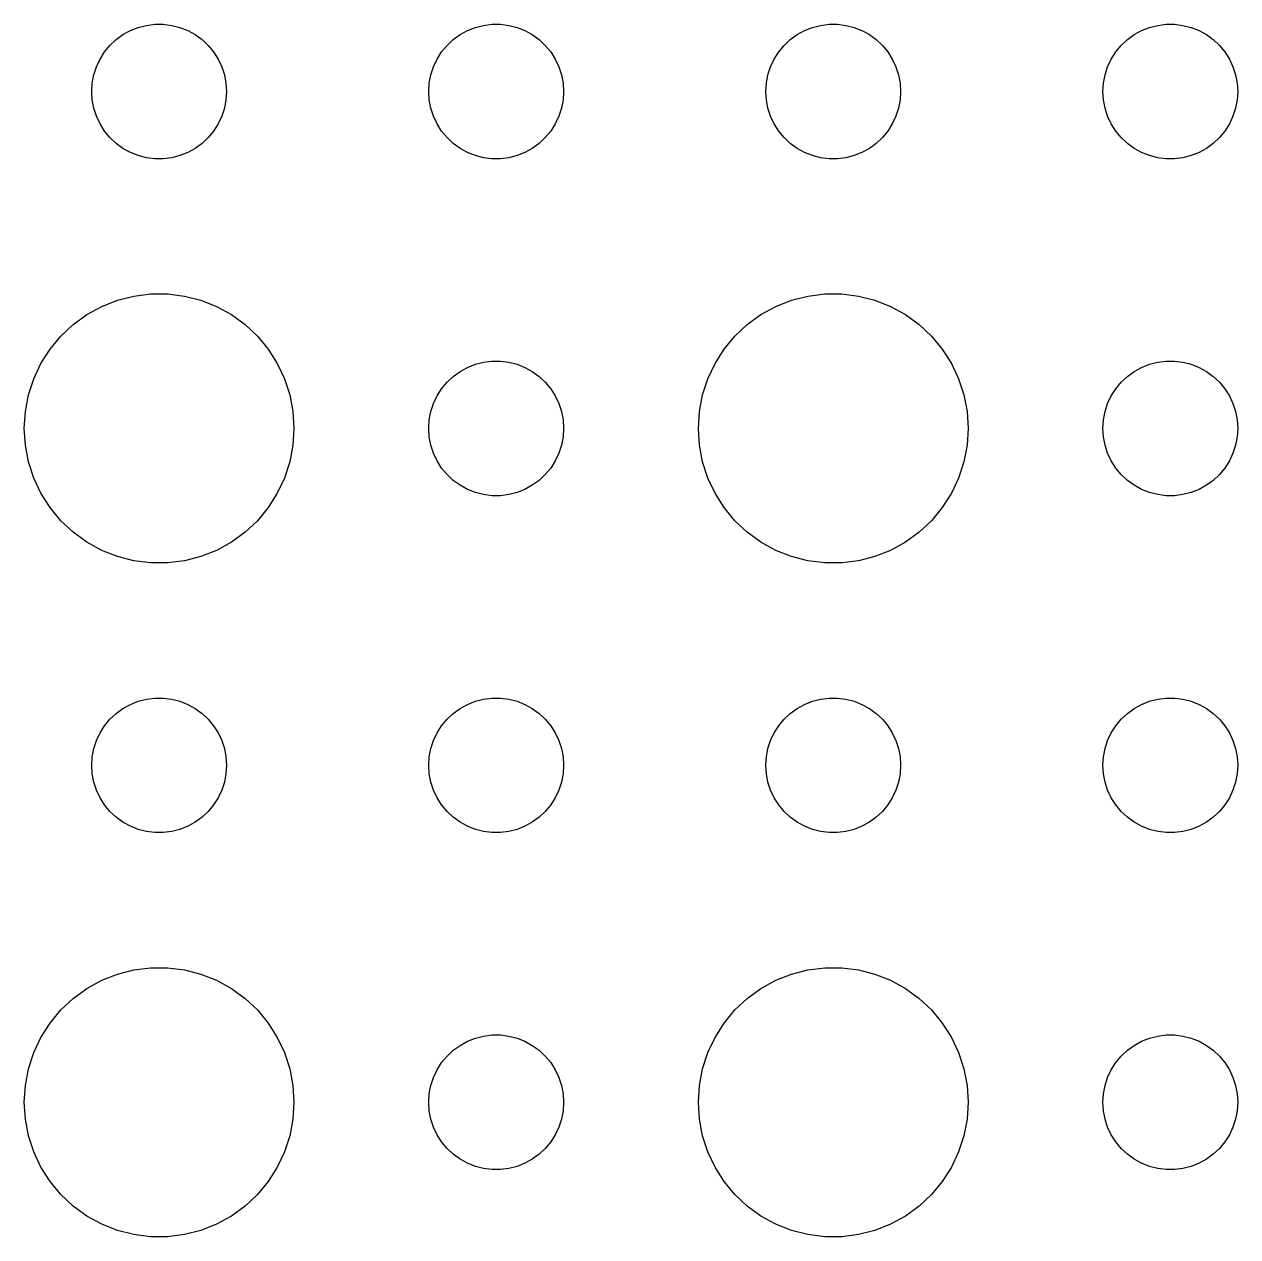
# Model space of a CAD drawing. Header units: metres. Extents: x -134 to 134, y 176 to 508.
# Drawn here: x 34.5 to 61.5, y 453.01 to 480 of the extents above; entities that cross this region are included whole.
import ezdxf

# ---------------------------------------------------------------- set-up
doc = ezdxf.new("R2010")
doc.units = ezdxf.units.M

msp = doc.modelspace()

# ---------------------------------------------------------------- linework, layer by layer
for p, q in [((36.6963, 479.766), (36.8613, 479.857)), ((36.8613, 479.857), (37.0365, 479.927)), ((37.0365, 479.927), (37.2189, 479.973)), ((37.2189, 479.973), (37.4058, 479.997)), ((37.4058, 479.997), (37.5942, 479.997)), ((37.5942, 479.997), (37.7811, 479.973)), ((37.7811, 479.973), (37.9635, 479.927)), ((37.9635, 479.927), (38.1387, 479.857)), ((38.1387, 479.857), (38.3037, 479.766)), ((44.1963, 479.766), (44.3613, 479.857)), ((44.3613, 479.857), (44.5365, 479.927)), ((44.5365, 479.927), (44.7189, 479.973)), ((44.7189, 479.973), (44.9058, 479.997)), ((44.9058, 479.997), (45.0942, 479.997)), ((45.0942, 479.997), (45.2811, 479.973)), ((45.2811, 479.973), (45.4635, 479.927)), ((45.4635, 479.927), (45.6387, 479.857)), ((45.6387, 479.857), (45.8037, 479.766)), ((51.6963, 479.766), (51.8613, 479.857)), ((51.8613, 479.857), (52.0365, 479.927)), ((52.0365, 479.927), (52.2189, 479.973)), ((52.2189, 479.973), (52.4058, 479.997)), ((52.4058, 479.997), (52.5942, 479.997)), ((52.5942, 479.997), (52.7811, 479.973)), ((52.7811, 479.973), (52.9635, 479.927)), ((52.9635, 479.927), (53.1387, 479.857)), ((53.1387, 479.857), (53.3037, 479.766)), ((59.1963, 479.766), (59.3613, 479.857)), ((59.3613, 479.857), (59.5365, 479.927)), ((59.5365, 479.927), (59.7189, 479.973)), ((59.7189, 479.973), (59.9058, 479.997)), ((59.9058, 479.997), (60.0942, 479.997)), ((60.0942, 479.997), (60.2811, 479.973)), ((60.2811, 479.973), (60.4635, 479.927)), ((60.4635, 479.927), (60.6387, 479.857)), ((60.6387, 479.857), (60.8037, 479.766)), ((36.2865, 479.382), (36.4065, 479.527)), ((36.4065, 479.527), (36.5439, 479.656)), ((36.5439, 479.656), (36.6963, 479.766)), ((38.3037, 479.766), (38.4561, 479.656)), ((38.4561, 479.656), (38.5934, 479.527)), ((38.5934, 479.527), (38.7135, 479.382)), ((43.7865, 479.382), (43.9065, 479.527)), ((43.9065, 479.527), (44.0439, 479.656)), ((44.0439, 479.656), (44.1963, 479.766)), ((45.8037, 479.766), (45.9561, 479.656)), ((45.9561, 479.656), (46.0934, 479.527)), ((46.0934, 479.527), (46.2135, 479.382)), ((51.2865, 479.382), (51.4065, 479.527)), ((51.4065, 479.527), (51.5439, 479.656)), ((51.5439, 479.656), (51.6963, 479.766)), ((53.3037, 479.766), (53.4561, 479.656)), ((53.4561, 479.656), (53.5934, 479.527)), ((53.5934, 479.527), (53.7135, 479.382)), ((58.7865, 479.382), (58.9065, 479.527)), ((58.9065, 479.527), (59.0439, 479.656)), ((59.0439, 479.656), (59.1963, 479.766)), ((60.8037, 479.766), (60.9561, 479.656)), ((60.9561, 479.656), (61.0934, 479.527)), ((61.0934, 479.527), (61.2135, 479.382)), ((36.1855, 479.223), (36.2865, 479.382)), ((38.7135, 479.382), (38.8145, 479.223)), ((43.6855, 479.223), (43.7865, 479.382)), ((46.2135, 479.382), (46.3145, 479.223)), ((51.1855, 479.223), (51.2865, 479.382)), ((53.7135, 479.382), (53.8145, 479.223)), ((58.6855, 479.223), (58.7865, 479.382)), ((61.2135, 479.382), (61.3145, 479.223)), ((36.0471, 478.873), (36.1053, 479.052)), ((36.1053, 479.052), (36.1855, 479.223)), ((38.8145, 479.223), (38.8947, 479.052)), ((38.8947, 479.052), (38.9529, 478.873)), ((43.5471, 478.873), (43.6053, 479.052)), ((43.6053, 479.052), (43.6855, 479.223)), ((46.3145, 479.223), (46.3947, 479.052)), ((46.3947, 479.052), (46.4529, 478.873)), ((51.0471, 478.873), (51.1053, 479.052)), ((51.1053, 479.052), (51.1855, 479.223)), ((53.8145, 479.223), (53.8947, 479.052)), ((53.8947, 479.052), (53.9529, 478.873)), ((58.5471, 478.873), (58.6053, 479.052)), ((58.6053, 479.052), (58.6855, 479.223)), ((61.3145, 479.223), (61.3947, 479.052)), ((61.3947, 479.052), (61.4529, 478.873)), ((36.0118, 478.688), (36.0471, 478.873)), ((38.9529, 478.873), (38.9882, 478.688)), ((43.5118, 478.688), (43.5471, 478.873)), ((46.4529, 478.873), (46.4882, 478.688)), ((51.0118, 478.688), (51.0471, 478.873)), ((53.9529, 478.873), (53.9882, 478.688)), ((58.5118, 478.688), (58.5471, 478.873)), ((61.4529, 478.873), (61.4882, 478.688)), ((36, 478.5), (36.0118, 478.688)), ((36.0118, 478.312), (36, 478.5)), ((38.9882, 478.688), (39, 478.5)), ((39, 478.5), (38.9882, 478.312)), ((43.5, 478.5), (43.5118, 478.688)), ((43.5118, 478.312), (43.5, 478.5)), ((46.4882, 478.688), (46.5, 478.5)), ((46.5, 478.5), (46.4882, 478.312)), ((51, 478.5), (51.0118, 478.688)), ((51.0118, 478.312), (51, 478.5)), ((53.9882, 478.688), (54, 478.5)), ((54, 478.5), (53.9882, 478.312)), ((58.5, 478.5), (58.5118, 478.688)), ((58.5118, 478.312), (58.5, 478.5)), ((61.4882, 478.688), (61.5, 478.5)), ((61.5, 478.5), (61.4882, 478.312)), ((36.0471, 478.127), (36.0118, 478.312)), ((38.9882, 478.312), (38.9529, 478.127)), ((43.5471, 478.127), (43.5118, 478.312)), ((46.4882, 478.312), (46.4529, 478.127)), ((51.0471, 478.127), (51.0118, 478.312)), ((53.9882, 478.312), (53.9529, 478.127)), ((58.5471, 478.127), (58.5118, 478.312)), ((61.4882, 478.312), (61.4529, 478.127)), ((36.1053, 477.948), (36.0471, 478.127)), ((36.1855, 477.777), (36.1053, 477.948)), ((38.8947, 477.948), (38.8145, 477.777)), ((38.9529, 478.127), (38.8947, 477.948)), ((43.6053, 477.948), (43.5471, 478.127)), ((43.6855, 477.777), (43.6053, 477.948)), ((46.3947, 477.948), (46.3145, 477.777)), ((46.4529, 478.127), (46.3947, 477.948)), ((51.1053, 477.948), (51.0471, 478.127)), ((51.1855, 477.777), (51.1053, 477.948)), ((53.8947, 477.948), (53.8145, 477.777)), ((53.9529, 478.127), (53.8947, 477.948)), ((58.6053, 477.948), (58.5471, 478.127)), ((58.6855, 477.777), (58.6053, 477.948)), ((61.3947, 477.948), (61.3145, 477.777)), ((61.4529, 478.127), (61.3947, 477.948)), ((36.2865, 477.618), (36.1855, 477.777)), ((38.8145, 477.777), (38.7135, 477.618)), ((43.7865, 477.618), (43.6855, 477.777)), ((46.3145, 477.777), (46.2135, 477.618)), ((51.2865, 477.618), (51.1855, 477.777)), ((53.8145, 477.777), (53.7135, 477.618)), ((58.7865, 477.618), (58.6855, 477.777)), ((61.3145, 477.777), (61.2135, 477.618)), ((36.4065, 477.473), (36.2865, 477.618)), ((36.5439, 477.344), (36.4065, 477.473)), ((38.5934, 477.473), (38.4561, 477.344)), ((38.7135, 477.618), (38.5934, 477.473)), ((43.9065, 477.473), (43.7865, 477.618)), ((44.0439, 477.344), (43.9065, 477.473)), ((46.0934, 477.473), (45.9561, 477.344)), ((46.2135, 477.618), (46.0934, 477.473)), ((51.4065, 477.473), (51.2865, 477.618)), ((51.5439, 477.344), (51.4065, 477.473)), ((53.5934, 477.473), (53.4561, 477.344)), ((53.7135, 477.618), (53.5934, 477.473)), ((58.9065, 477.473), (58.7865, 477.618)), ((59.0439, 477.344), (58.9065, 477.473)), ((61.0934, 477.473), (60.9561, 477.344)), ((61.2135, 477.618), (61.0934, 477.473)), ((36.6963, 477.234), (36.5439, 477.344)), ((36.8613, 477.143), (36.6963, 477.234)), ((37.0365, 477.073), (36.8613, 477.143)), ((38.1387, 477.143), (37.9635, 477.073)), ((38.3037, 477.234), (38.1387, 477.143)), ((38.4561, 477.344), (38.3037, 477.234)), ((44.1963, 477.234), (44.0439, 477.344)), ((44.3613, 477.143), (44.1963, 477.234)), ((44.5365, 477.073), (44.3613, 477.143)), ((45.6387, 477.143), (45.4635, 477.073)), ((45.8037, 477.234), (45.6387, 477.143)), ((45.9561, 477.344), (45.8037, 477.234)), ((51.6963, 477.234), (51.5439, 477.344)), ((51.8613, 477.143), (51.6963, 477.234)), ((52.0365, 477.073), (51.8613, 477.143)), ((53.1387, 477.143), (52.9635, 477.073)), ((53.3037, 477.234), (53.1387, 477.143)), ((53.4561, 477.344), (53.3037, 477.234)), ((59.1963, 477.234), (59.0439, 477.344)), ((59.3613, 477.143), (59.1963, 477.234)), ((59.5365, 477.073), (59.3613, 477.143)), ((60.6387, 477.143), (60.4635, 477.073)), ((60.8037, 477.234), (60.6387, 477.143)), ((60.9561, 477.344), (60.8037, 477.234)), ((37.2189, 477.027), (37.0365, 477.073)), ((37.4058, 477.003), (37.2189, 477.027)), ((37.5942, 477.003), (37.4058, 477.003)), ((37.7811, 477.027), (37.5942, 477.003)), ((37.9635, 477.073), (37.7811, 477.027)), ((44.7189, 477.027), (44.5365, 477.073)), ((44.9058, 477.003), (44.7189, 477.027)), ((45.0942, 477.003), (44.9058, 477.003)), ((45.2811, 477.027), (45.0942, 477.003)), ((45.4635, 477.073), (45.2811, 477.027)), ((52.2189, 477.027), (52.0365, 477.073)), ((52.4058, 477.003), (52.2189, 477.027)), ((52.5942, 477.003), (52.4058, 477.003)), ((52.7811, 477.027), (52.5942, 477.003)), ((52.9635, 477.073), (52.7811, 477.027)), ((59.7189, 477.027), (59.5365, 477.073)), ((59.9058, 477.003), (59.7189, 477.027)), ((60.0942, 477.003), (59.9058, 477.003)), ((60.2811, 477.027), (60.0942, 477.003)), ((60.4635, 477.073), (60.2811, 477.027)), ((36.2227, 473.714), (36.5729, 473.853)), ((36.5729, 473.853), (36.9379, 473.947)), ((36.9379, 473.947), (37.3116, 473.994)), ((37.3116, 473.994), (37.6884, 473.994)), ((37.6884, 473.994), (38.0621, 473.947)), ((38.0621, 473.947), (38.427, 473.853)), ((38.427, 473.853), (38.7773, 473.714)), ((51.2227, 473.714), (51.5729, 473.853)), ((51.5729, 473.853), (51.9379, 473.947)), ((51.9379, 473.947), (52.3116, 473.994)), ((52.3116, 473.994), (52.6884, 473.994)), ((52.6884, 473.994), (53.0621, 473.947)), ((53.0621, 473.947), (53.427, 473.853)), ((53.427, 473.853), (53.7773, 473.714)), ((35.8925, 473.533), (36.2227, 473.714)), ((38.7773, 473.714), (39.1075, 473.533)), ((50.8925, 473.533), (51.2227, 473.714)), ((53.7773, 473.714), (54.1075, 473.533)), ((35.3131, 473.054), (35.5877, 473.312)), ((35.5877, 473.312), (35.8925, 473.533)), ((39.1075, 473.533), (39.4123, 473.312)), ((39.4123, 473.312), (39.6869, 473.054)), ((50.3131, 473.054), (50.5877, 473.312)), ((50.5877, 473.312), (50.8925, 473.533)), ((54.1075, 473.533), (54.4123, 473.312)), ((54.4123, 473.312), (54.6869, 473.054)), ((35.0729, 472.763), (35.3131, 473.054)), ((39.6869, 473.054), (39.927, 472.763)), ((50.0729, 472.763), (50.3131, 473.054)), ((54.6869, 473.054), (54.927, 472.763)), ((34.8711, 472.445), (35.0729, 472.763)), ((39.927, 472.763), (40.1289, 472.445)), ((49.8711, 472.445), (50.0729, 472.763)), ((54.927, 472.763), (55.1289, 472.445)), ((34.7107, 472.104), (34.8711, 472.445)), ((40.1289, 472.445), (40.2893, 472.104)), ((44.0439, 472.156), (44.1963, 472.266)), ((44.1963, 472.266), (44.3613, 472.357)), ((44.3613, 472.357), (44.5365, 472.427)), ((44.5365, 472.427), (44.7189, 472.473)), ((44.7189, 472.473), (44.9058, 472.497)), ((44.9058, 472.497), (45.0942, 472.497)), ((45.0942, 472.497), (45.2811, 472.473)), ((45.2811, 472.473), (45.4635, 472.427)), ((45.4635, 472.427), (45.6387, 472.357)), ((45.6387, 472.357), (45.8037, 472.266)), ((45.8037, 472.266), (45.9561, 472.156)), ((49.7107, 472.104), (49.8711, 472.445)), ((55.1289, 472.445), (55.2893, 472.104)), ((59.0439, 472.156), (59.1963, 472.266)), ((59.1963, 472.266), (59.3613, 472.357)), ((59.3613, 472.357), (59.5365, 472.427)), ((59.5365, 472.427), (59.7189, 472.473)), ((59.7189, 472.473), (59.9058, 472.497)), ((59.9058, 472.497), (60.0942, 472.497)), ((60.0942, 472.497), (60.2811, 472.473)), ((60.2811, 472.473), (60.4635, 472.427)), ((60.4635, 472.427), (60.6387, 472.357)), ((60.6387, 472.357), (60.8037, 472.266)), ((60.8037, 472.266), (60.9561, 472.156)), ((34.5942, 471.746), (34.7107, 472.104)), ((40.2893, 472.104), (40.4057, 471.746)), ((43.7865, 471.882), (43.9065, 472.027)), ((43.9065, 472.027), (44.0439, 472.156)), ((45.9561, 472.156), (46.0934, 472.027)), ((46.0934, 472.027), (46.2135, 471.882)), ((49.5942, 471.746), (49.7107, 472.104)), ((55.2893, 472.104), (55.4057, 471.746)), ((58.7865, 471.882), (58.9065, 472.027)), ((58.9065, 472.027), (59.0439, 472.156)), ((60.9561, 472.156), (61.0934, 472.027)), ((61.0934, 472.027), (61.2135, 471.882)), ((34.5237, 471.376), (34.5942, 471.746)), ((40.4057, 471.746), (40.4763, 471.376)), ((43.6053, 471.552), (43.6855, 471.723)), ((43.6855, 471.723), (43.7865, 471.882)), ((46.2135, 471.882), (46.3145, 471.723)), ((46.3145, 471.723), (46.3947, 471.552)), ((49.5237, 471.376), (49.5942, 471.746)), ((55.4057, 471.746), (55.4763, 471.376)), ((58.6053, 471.552), (58.6855, 471.723)), ((58.6855, 471.723), (58.7865, 471.882)), ((61.2135, 471.882), (61.3145, 471.723)), ((61.3145, 471.723), (61.3947, 471.552)), ((43.5471, 471.373), (43.6053, 471.552)), ((46.3947, 471.552), (46.4529, 471.373)), ((58.5471, 471.373), (58.6053, 471.552)), ((61.3947, 471.552), (61.4529, 471.373)), ((34.5, 471), (34.5237, 471.376)), ((40.4763, 471.376), (40.5, 471)), ((43.5, 471), (43.5118, 471.188)), ((43.5118, 471.188), (43.5471, 471.373)), ((46.4529, 471.373), (46.4882, 471.188)), ((46.4882, 471.188), (46.5, 471)), ((49.5, 471), (49.5237, 471.376)), ((55.4763, 471.376), (55.5, 471)), ((58.5, 471), (58.5118, 471.188)), ((58.5118, 471.188), (58.5471, 471.373)), ((61.4529, 471.373), (61.4882, 471.188)), ((61.4882, 471.188), (61.5, 471)), ((34.5237, 470.624), (34.5, 471)), ((40.5, 471), (40.4763, 470.624)), ((43.5118, 470.812), (43.5, 471)), ((46.5, 471), (46.4882, 470.812)), ((49.5237, 470.624), (49.5, 471)), ((55.5, 471), (55.4763, 470.624)), ((58.5118, 470.812), (58.5, 471)), ((61.5, 471), (61.4882, 470.812)), ((34.5942, 470.254), (34.5237, 470.624)), ((40.4763, 470.624), (40.4057, 470.254)), ((43.5471, 470.627), (43.5118, 470.812)), ((43.6053, 470.448), (43.5471, 470.627)), ((46.4529, 470.627), (46.3947, 470.448)), ((46.4882, 470.812), (46.4529, 470.627)), ((49.5942, 470.254), (49.5237, 470.624)), ((55.4763, 470.624), (55.4057, 470.254)), ((58.5471, 470.627), (58.5118, 470.812)), ((58.6053, 470.448), (58.5471, 470.627)), ((61.4529, 470.627), (61.3947, 470.448)), ((61.4882, 470.812), (61.4529, 470.627)), ((43.6855, 470.277), (43.6053, 470.448)), ((46.3947, 470.448), (46.3145, 470.277)), ((58.6855, 470.277), (58.6053, 470.448)), ((61.3947, 470.448), (61.3145, 470.277)), ((34.7107, 469.896), (34.5942, 470.254)), ((40.4057, 470.254), (40.2893, 469.896)), ((43.7865, 470.118), (43.6855, 470.277)), ((43.9065, 469.973), (43.7865, 470.118)), ((46.2135, 470.118), (46.0934, 469.973)), ((46.3145, 470.277), (46.2135, 470.118)), ((49.7107, 469.896), (49.5942, 470.254)), ((55.4057, 470.254), (55.2893, 469.896)), ((58.7865, 470.118), (58.6855, 470.277)), ((58.9065, 469.973), (58.7865, 470.118)), ((61.2135, 470.118), (61.0934, 469.973)), ((61.3145, 470.277), (61.2135, 470.118)), ((34.8711, 469.555), (34.7107, 469.896)), ((40.2893, 469.896), (40.1289, 469.555)), ((44.0439, 469.844), (43.9065, 469.973)), ((44.1963, 469.734), (44.0439, 469.844)), ((45.9561, 469.844), (45.8037, 469.734)), ((46.0934, 469.973), (45.9561, 469.844)), ((49.8711, 469.555), (49.7107, 469.896)), ((55.2893, 469.896), (55.1289, 469.555)), ((59.0439, 469.844), (58.9065, 469.973)), ((59.1963, 469.734), (59.0439, 469.844)), ((60.9561, 469.844), (60.8037, 469.734)), ((61.0934, 469.973), (60.9561, 469.844)), ((35.0729, 469.237), (34.8711, 469.555)), ((40.1289, 469.555), (39.927, 469.237)), ((44.3613, 469.643), (44.1963, 469.734)), ((44.5365, 469.573), (44.3613, 469.643)), ((44.7189, 469.527), (44.5365, 469.573)), ((45.4635, 469.573), (45.2811, 469.527)), ((45.6387, 469.643), (45.4635, 469.573)), ((45.8037, 469.734), (45.6387, 469.643)), ((50.0729, 469.237), (49.8711, 469.555)), ((55.1289, 469.555), (54.927, 469.237)), ((59.3613, 469.643), (59.1963, 469.734)), ((59.5365, 469.573), (59.3613, 469.643)), ((59.7189, 469.527), (59.5365, 469.573)), ((60.4635, 469.573), (60.2811, 469.527)), ((60.6387, 469.643), (60.4635, 469.573)), ((60.8037, 469.734), (60.6387, 469.643)), ((44.9058, 469.503), (44.7189, 469.527)), ((45.0942, 469.503), (44.9058, 469.503)), ((45.2811, 469.527), (45.0942, 469.503)), ((59.9058, 469.503), (59.7189, 469.527)), ((60.0942, 469.503), (59.9058, 469.503)), ((60.2811, 469.527), (60.0942, 469.503)), ((35.3131, 468.946), (35.0729, 469.237)), ((39.927, 469.237), (39.6869, 468.946)), ((50.3131, 468.946), (50.0729, 469.237)), ((54.927, 469.237), (54.6869, 468.946)), ((35.5877, 468.688), (35.3131, 468.946)), ((39.6869, 468.946), (39.4123, 468.688)), ((50.5877, 468.688), (50.3131, 468.946)), ((54.6869, 468.946), (54.4123, 468.688)), ((35.8925, 468.467), (35.5877, 468.688)), ((36.2227, 468.286), (35.8925, 468.467)), ((39.1075, 468.467), (38.7773, 468.286)), ((39.4123, 468.688), (39.1075, 468.467)), ((50.8925, 468.467), (50.5877, 468.688)), ((51.2227, 468.286), (50.8925, 468.467)), ((54.1075, 468.467), (53.7773, 468.286)), ((54.4123, 468.688), (54.1075, 468.467)), ((36.5729, 468.147), (36.2227, 468.286)), ((38.7773, 468.286), (38.427, 468.147)), ((51.5729, 468.147), (51.2227, 468.286)), ((53.7773, 468.286), (53.427, 468.147)), ((36.9379, 468.053), (36.5729, 468.147)), ((37.3116, 468.006), (36.9379, 468.053)), ((37.6884, 468.006), (37.3116, 468.006)), ((38.0621, 468.053), (37.6884, 468.006)), ((38.427, 468.147), (38.0621, 468.053)), ((51.9379, 468.053), (51.5729, 468.147)), ((52.3116, 468.006), (51.9379, 468.053)), ((52.6884, 468.006), (52.3116, 468.006)), ((53.0621, 468.053), (52.6884, 468.006)), ((53.427, 468.147), (53.0621, 468.053)), ((37.0365, 464.927), (37.2189, 464.973)), ((37.2189, 464.973), (37.4058, 464.997)), ((37.4058, 464.997), (37.5942, 464.997)), ((37.5942, 464.997), (37.7811, 464.973)), ((37.7811, 464.973), (37.9635, 464.927)), ((44.5365, 464.927), (44.7189, 464.973)), ((44.7189, 464.973), (44.9058, 464.997)), ((44.9058, 464.997), (45.0942, 464.997)), ((45.0942, 464.997), (45.2811, 464.973)), ((45.2811, 464.973), (45.4635, 464.927)), ((52.0365, 464.927), (52.2189, 464.973)), ((52.2189, 464.973), (52.4058, 464.997)), ((52.4058, 464.997), (52.5942, 464.997)), ((52.5942, 464.997), (52.7811, 464.973)), ((52.7811, 464.973), (52.9635, 464.927)), ((59.5365, 464.927), (59.7189, 464.973)), ((59.7189, 464.973), (59.9058, 464.997)), ((59.9058, 464.997), (60.0942, 464.997)), ((60.0942, 464.997), (60.2811, 464.973)), ((60.2811, 464.973), (60.4635, 464.927)), ((36.5439, 464.656), (36.6963, 464.766)), ((36.6963, 464.766), (36.8613, 464.857)), ((36.8613, 464.857), (37.0365, 464.927)), ((37.9635, 464.927), (38.1387, 464.857)), ((38.1387, 464.857), (38.3037, 464.766)), ((38.3037, 464.766), (38.4561, 464.656)), ((44.0439, 464.656), (44.1963, 464.766)), ((44.1963, 464.766), (44.3613, 464.857)), ((44.3613, 464.857), (44.5365, 464.927)), ((45.4635, 464.927), (45.6387, 464.857)), ((45.6387, 464.857), (45.8037, 464.766)), ((45.8037, 464.766), (45.9561, 464.656)), ((51.5439, 464.656), (51.6963, 464.766)), ((51.6963, 464.766), (51.8613, 464.857)), ((51.8613, 464.857), (52.0365, 464.927)), ((52.9635, 464.927), (53.1387, 464.857)), ((53.1387, 464.857), (53.3037, 464.766)), ((53.3037, 464.766), (53.4561, 464.656)), ((59.0439, 464.656), (59.1963, 464.766)), ((59.1963, 464.766), (59.3613, 464.857)), ((59.3613, 464.857), (59.5365, 464.927)), ((60.4635, 464.927), (60.6387, 464.857)), ((60.6387, 464.857), (60.8037, 464.766)), ((60.8037, 464.766), (60.9561, 464.656)), ((36.2865, 464.382), (36.4065, 464.527)), ((36.4065, 464.527), (36.5439, 464.656)), ((38.4561, 464.656), (38.5934, 464.527)), ((38.5934, 464.527), (38.7135, 464.382)), ((43.7865, 464.382), (43.9065, 464.527)), ((43.9065, 464.527), (44.0439, 464.656)), ((45.9561, 464.656), (46.0934, 464.527)), ((46.0934, 464.527), (46.2135, 464.382)), ((51.2865, 464.382), (51.4065, 464.527)), ((51.4065, 464.527), (51.5439, 464.656)), ((53.4561, 464.656), (53.5934, 464.527)), ((53.5934, 464.527), (53.7135, 464.382)), ((58.7865, 464.382), (58.9065, 464.527)), ((58.9065, 464.527), (59.0439, 464.656)), ((60.9561, 464.656), (61.0934, 464.527)), ((61.0934, 464.527), (61.2135, 464.382)), ((36.1053, 464.052), (36.1855, 464.223)), ((36.1855, 464.223), (36.2865, 464.382)), ((38.7135, 464.382), (38.8145, 464.223)), ((38.8145, 464.223), (38.8947, 464.052)), ((43.6053, 464.052), (43.6855, 464.223)), ((43.6855, 464.223), (43.7865, 464.382)), ((46.2135, 464.382), (46.3145, 464.223)), ((46.3145, 464.223), (46.3947, 464.052)), ((51.1053, 464.052), (51.1855, 464.223)), ((51.1855, 464.223), (51.2865, 464.382)), ((53.7135, 464.382), (53.8145, 464.223)), ((53.8145, 464.223), (53.8947, 464.052)), ((58.6053, 464.052), (58.6855, 464.223)), ((58.6855, 464.223), (58.7865, 464.382)), ((61.2135, 464.382), (61.3145, 464.223)), ((61.3145, 464.223), (61.3947, 464.052)), ((36.0118, 463.688), (36.0471, 463.873)), ((36.0471, 463.873), (36.1053, 464.052)), ((38.8947, 464.052), (38.9529, 463.873)), ((38.9529, 463.873), (38.9882, 463.688)), ((43.5118, 463.688), (43.5471, 463.873)), ((43.5471, 463.873), (43.6053, 464.052)), ((46.3947, 464.052), (46.4529, 463.873)), ((46.4529, 463.873), (46.4882, 463.688)), ((51.0118, 463.688), (51.0471, 463.873)), ((51.0471, 463.873), (51.1053, 464.052)), ((53.8947, 464.052), (53.9529, 463.873)), ((53.9529, 463.873), (53.9882, 463.688)), ((58.5118, 463.688), (58.5471, 463.873)), ((58.5471, 463.873), (58.6053, 464.052)), ((61.3947, 464.052), (61.4529, 463.873)), ((61.4529, 463.873), (61.4882, 463.688)), ((36, 463.5), (36.0118, 463.688)), ((38.9882, 463.688), (39, 463.5)), ((43.5, 463.5), (43.5118, 463.688)), ((46.4882, 463.688), (46.5, 463.5)), ((51, 463.5), (51.0118, 463.688)), ((53.9882, 463.688), (54, 463.5)), ((58.5, 463.5), (58.5118, 463.688)), ((61.4882, 463.688), (61.5, 463.5)), ((36.0118, 463.312), (36, 463.5)), ((39, 463.5), (38.9882, 463.312)), ((43.5118, 463.312), (43.5, 463.5)), ((46.5, 463.5), (46.4882, 463.312)), ((51.0118, 463.312), (51, 463.5)), ((54, 463.5), (53.9882, 463.312)), ((58.5118, 463.312), (58.5, 463.5)), ((61.5, 463.5), (61.4882, 463.312)), ((36.0471, 463.127), (36.0118, 463.312)), ((36.1053, 462.948), (36.0471, 463.127)), ((38.9529, 463.127), (38.8947, 462.948)), ((38.9882, 463.312), (38.9529, 463.127)), ((43.5471, 463.127), (43.5118, 463.312)), ((43.6053, 462.948), (43.5471, 463.127)), ((46.4529, 463.127), (46.3947, 462.948)), ((46.4882, 463.312), (46.4529, 463.127)), ((51.0471, 463.127), (51.0118, 463.312)), ((51.1053, 462.948), (51.0471, 463.127)), ((53.9529, 463.127), (53.8947, 462.948)), ((53.9882, 463.312), (53.9529, 463.127)), ((58.5471, 463.127), (58.5118, 463.312)), ((58.6053, 462.948), (58.5471, 463.127)), ((61.4529, 463.127), (61.3947, 462.948)), ((61.4882, 463.312), (61.4529, 463.127)), ((36.1855, 462.777), (36.1053, 462.948)), ((38.8947, 462.948), (38.8145, 462.777)), ((43.6855, 462.777), (43.6053, 462.948)), ((46.3947, 462.948), (46.3145, 462.777)), ((51.1855, 462.777), (51.1053, 462.948)), ((53.8947, 462.948), (53.8145, 462.777)), ((58.6855, 462.777), (58.6053, 462.948)), ((61.3947, 462.948), (61.3145, 462.777)), ((36.2865, 462.618), (36.1855, 462.777)), ((36.4065, 462.473), (36.2865, 462.618)), ((38.7135, 462.618), (38.5934, 462.473)), ((38.8145, 462.777), (38.7135, 462.618)), ((43.7865, 462.618), (43.6855, 462.777)), ((43.9065, 462.473), (43.7865, 462.618)), ((46.2135, 462.618), (46.0934, 462.473)), ((46.3145, 462.777), (46.2135, 462.618)), ((51.2865, 462.618), (51.1855, 462.777)), ((51.4065, 462.473), (51.2865, 462.618)), ((53.7135, 462.618), (53.5934, 462.473)), ((53.8145, 462.777), (53.7135, 462.618)), ((58.7865, 462.618), (58.6855, 462.777)), ((58.9065, 462.473), (58.7865, 462.618)), ((61.2135, 462.618), (61.0934, 462.473)), ((61.3145, 462.777), (61.2135, 462.618)), ((36.5439, 462.344), (36.4065, 462.473)), ((36.6963, 462.234), (36.5439, 462.344)), ((38.4561, 462.344), (38.3037, 462.234)), ((38.5934, 462.473), (38.4561, 462.344)), ((44.0439, 462.344), (43.9065, 462.473)), ((44.1963, 462.234), (44.0439, 462.344)), ((45.9561, 462.344), (45.8037, 462.234)), ((46.0934, 462.473), (45.9561, 462.344)), ((51.5439, 462.344), (51.4065, 462.473)), ((51.6963, 462.234), (51.5439, 462.344)), ((53.4561, 462.344), (53.3037, 462.234)), ((53.5934, 462.473), (53.4561, 462.344)), ((59.0439, 462.344), (58.9065, 462.473)), ((59.1963, 462.234), (59.0439, 462.344)), ((60.9561, 462.344), (60.8037, 462.234)), ((61.0934, 462.473), (60.9561, 462.344)), ((36.8613, 462.143), (36.6963, 462.234)), ((37.0365, 462.073), (36.8613, 462.143)), ((37.2189, 462.027), (37.0365, 462.073)), ((37.4058, 462.003), (37.2189, 462.027)), ((37.5942, 462.003), (37.4058, 462.003)), ((37.7811, 462.027), (37.5942, 462.003)), ((37.9635, 462.073), (37.7811, 462.027)), ((38.1387, 462.143), (37.9635, 462.073)), ((38.3037, 462.234), (38.1387, 462.143)), ((44.3613, 462.143), (44.1963, 462.234)), ((44.5365, 462.073), (44.3613, 462.143)), ((44.7189, 462.027), (44.5365, 462.073)), ((44.9058, 462.003), (44.7189, 462.027)), ((45.0942, 462.003), (44.9058, 462.003)), ((45.2811, 462.027), (45.0942, 462.003)), ((45.4635, 462.073), (45.2811, 462.027)), ((45.6387, 462.143), (45.4635, 462.073)), ((45.8037, 462.234), (45.6387, 462.143)), ((51.8613, 462.143), (51.6963, 462.234)), ((52.0365, 462.073), (51.8613, 462.143)), ((52.2189, 462.027), (52.0365, 462.073)), ((52.4058, 462.003), (52.2189, 462.027)), ((52.5942, 462.003), (52.4058, 462.003)), ((52.7811, 462.027), (52.5942, 462.003)), ((52.9635, 462.073), (52.7811, 462.027)), ((53.1387, 462.143), (52.9635, 462.073)), ((53.3037, 462.234), (53.1387, 462.143)), ((59.3613, 462.143), (59.1963, 462.234)), ((59.5365, 462.073), (59.3613, 462.143)), ((59.7189, 462.027), (59.5365, 462.073)), ((59.9058, 462.003), (59.7189, 462.027)), ((60.0942, 462.003), (59.9058, 462.003)), ((60.2811, 462.027), (60.0942, 462.003)), ((60.4635, 462.073), (60.2811, 462.027)), ((60.6387, 462.143), (60.4635, 462.073)), ((60.8037, 462.234), (60.6387, 462.143)), ((36.2227, 458.714), (36.5729, 458.853)), ((36.5729, 458.853), (36.9379, 458.947)), ((36.9379, 458.947), (37.3116, 458.994)), ((37.3116, 458.994), (37.6884, 458.994)), ((37.6884, 458.994), (38.0621, 458.947)), ((38.0621, 458.947), (38.427, 458.853)), ((38.427, 458.853), (38.7773, 458.714)), ((51.2227, 458.714), (51.5729, 458.853)), ((51.5729, 458.853), (51.9379, 458.947)), ((51.9379, 458.947), (52.3116, 458.994)), ((52.3116, 458.994), (52.6884, 458.994)), ((52.6884, 458.994), (53.0621, 458.947)), ((53.0621, 458.947), (53.427, 458.853)), ((53.427, 458.853), (53.7773, 458.714)), ((35.5877, 458.312), (35.8925, 458.533)), ((35.8925, 458.533), (36.2227, 458.714)), ((38.7773, 458.714), (39.1075, 458.533)), ((39.1075, 458.533), (39.4123, 458.312)), ((50.5877, 458.312), (50.8925, 458.533)), ((50.8925, 458.533), (51.2227, 458.714)), ((53.7773, 458.714), (54.1075, 458.533)), ((54.1075, 458.533), (54.4123, 458.312)), ((35.3131, 458.054), (35.5877, 458.312)), ((39.4123, 458.312), (39.6869, 458.054)), ((50.3131, 458.054), (50.5877, 458.312)), ((54.4123, 458.312), (54.6869, 458.054)), ((35.0729, 457.763), (35.3131, 458.054)), ((39.6869, 458.054), (39.927, 457.763)), ((50.0729, 457.763), (50.3131, 458.054)), ((54.6869, 458.054), (54.927, 457.763)), ((34.8711, 457.445), (35.0729, 457.763)), ((39.927, 457.763), (40.1289, 457.445)), ((49.8711, 457.445), (50.0729, 457.763)), ((54.927, 457.763), (55.1289, 457.445)), ((34.7107, 457.104), (34.8711, 457.445)), ((40.1289, 457.445), (40.2893, 457.104)), ((44.3613, 457.357), (44.5365, 457.427)), ((44.5365, 457.427), (44.7189, 457.473)), ((44.7189, 457.473), (44.9058, 457.497)), ((44.9058, 457.497), (45.0942, 457.497)), ((45.0942, 457.497), (45.2811, 457.473)), ((45.2811, 457.473), (45.4635, 457.427)), ((45.4635, 457.427), (45.6387, 457.357)), ((49.7107, 457.104), (49.8711, 457.445)), ((55.1289, 457.445), (55.2893, 457.104)), ((59.3613, 457.357), (59.5365, 457.427)), ((59.5365, 457.427), (59.7189, 457.473)), ((59.7189, 457.473), (59.9058, 457.497)), ((59.9058, 457.497), (60.0942, 457.497)), ((60.0942, 457.497), (60.2811, 457.473)), ((60.2811, 457.473), (60.4635, 457.427)), ((60.4635, 457.427), (60.6387, 457.357)), ((43.9065, 457.027), (44.0439, 457.156)), ((44.0439, 457.156), (44.1963, 457.266)), ((44.1963, 457.266), (44.3613, 457.357)), ((45.6387, 457.357), (45.8037, 457.266)), ((45.8037, 457.266), (45.9561, 457.156)), ((45.9561, 457.156), (46.0934, 457.027)), ((58.9065, 457.027), (59.0439, 457.156)), ((59.0439, 457.156), (59.1963, 457.266)), ((59.1963, 457.266), (59.3613, 457.357)), ((60.6387, 457.357), (60.8037, 457.266)), ((60.8037, 457.266), (60.9561, 457.156)), ((60.9561, 457.156), (61.0934, 457.027)), ((34.5942, 456.746), (34.7107, 457.104)), ((40.2893, 457.104), (40.4057, 456.746)), ((43.6855, 456.723), (43.7865, 456.882)), ((43.7865, 456.882), (43.9065, 457.027)), ((46.0934, 457.027), (46.2135, 456.882)), ((46.2135, 456.882), (46.3145, 456.723)), ((49.5942, 456.746), (49.7107, 457.104)), ((55.2893, 457.104), (55.4057, 456.746)), ((58.6855, 456.723), (58.7865, 456.882)), ((58.7865, 456.882), (58.9065, 457.027)), ((61.0934, 457.027), (61.2135, 456.882)), ((61.2135, 456.882), (61.3145, 456.723)), ((34.5237, 456.376), (34.5942, 456.746)), ((40.4057, 456.746), (40.4763, 456.376)), ((43.6053, 456.552), (43.6855, 456.723)), ((46.3145, 456.723), (46.3947, 456.552)), ((49.5237, 456.376), (49.5942, 456.746)), ((55.4057, 456.746), (55.4763, 456.376)), ((58.6053, 456.552), (58.6855, 456.723)), ((61.3145, 456.723), (61.3947, 456.552)), ((34.5, 456), (34.5237, 456.376)), ((40.4763, 456.376), (40.5, 456)), ((43.5118, 456.188), (43.5471, 456.373)), ((43.5471, 456.373), (43.6053, 456.552)), ((46.3947, 456.552), (46.4529, 456.373)), ((46.4529, 456.373), (46.4882, 456.188)), ((49.5, 456), (49.5237, 456.376)), ((55.4763, 456.376), (55.5, 456)), ((58.5118, 456.188), (58.5471, 456.373)), ((58.5471, 456.373), (58.6053, 456.552)), ((61.3947, 456.552), (61.4529, 456.373)), ((61.4529, 456.373), (61.4882, 456.188)), ((43.5, 456), (43.5118, 456.188)), ((46.4882, 456.188), (46.5, 456)), ((58.5, 456), (58.5118, 456.188)), ((61.4882, 456.188), (61.5, 456)), ((34.5237, 455.624), (34.5, 456)), ((40.5, 456), (40.4763, 455.624)), ((43.5118, 455.812), (43.5, 456)), ((43.5471, 455.627), (43.5118, 455.812)), ((46.4882, 455.812), (46.4529, 455.627)), ((46.5, 456), (46.4882, 455.812)), ((49.5237, 455.624), (49.5, 456)), ((55.5, 456), (55.4763, 455.624)), ((58.5118, 455.812), (58.5, 456)), ((58.5471, 455.627), (58.5118, 455.812)), ((61.4882, 455.812), (61.4529, 455.627)), ((61.5, 456), (61.4882, 455.812)), ((34.5942, 455.254), (34.5237, 455.624)), ((40.4763, 455.624), (40.4057, 455.254)), ((43.6053, 455.448), (43.5471, 455.627)), ((46.4529, 455.627), (46.3947, 455.448)), ((49.5942, 455.254), (49.5237, 455.624)), ((55.4763, 455.624), (55.4057, 455.254)), ((58.6053, 455.448), (58.5471, 455.627)), ((61.4529, 455.627), (61.3947, 455.448)), ((34.7107, 454.896), (34.5942, 455.254)), ((40.4057, 455.254), (40.2893, 454.896)), ((43.6855, 455.277), (43.6053, 455.448)), ((43.7865, 455.118), (43.6855, 455.277)), ((46.3145, 455.277), (46.2135, 455.118)), ((46.3947, 455.448), (46.3145, 455.277)), ((49.7107, 454.896), (49.5942, 455.254)), ((55.4057, 455.254), (55.2893, 454.896)), ((58.6855, 455.277), (58.6053, 455.448)), ((58.7865, 455.118), (58.6855, 455.277)), ((61.3145, 455.277), (61.2135, 455.118)), ((61.3947, 455.448), (61.3145, 455.277)), ((43.9065, 454.973), (43.7865, 455.118)), ((44.0439, 454.844), (43.9065, 454.973)), ((46.0934, 454.973), (45.9561, 454.844)), ((46.2135, 455.118), (46.0934, 454.973)), ((58.9065, 454.973), (58.7865, 455.118)), ((59.0439, 454.844), (58.9065, 454.973)), ((61.0934, 454.973), (60.9561, 454.844)), ((61.2135, 455.118), (61.0934, 454.973)), ((34.8711, 454.555), (34.7107, 454.896)), ((40.2893, 454.896), (40.1289, 454.555)), ((44.1963, 454.734), (44.0439, 454.844)), ((44.3613, 454.643), (44.1963, 454.734)), ((45.8037, 454.734), (45.6387, 454.643)), ((45.9561, 454.844), (45.8037, 454.734)), ((49.8711, 454.555), (49.7107, 454.896)), ((55.2893, 454.896), (55.1289, 454.555)), ((59.1963, 454.734), (59.0439, 454.844)), ((59.3613, 454.643), (59.1963, 454.734)), ((60.8037, 454.734), (60.6387, 454.643)), ((60.9561, 454.844), (60.8037, 454.734)), ((35.0729, 454.237), (34.8711, 454.555)), ((40.1289, 454.555), (39.927, 454.237)), ((44.5365, 454.573), (44.3613, 454.643)), ((44.7189, 454.527), (44.5365, 454.573)), ((44.9058, 454.503), (44.7189, 454.527)), ((45.0942, 454.503), (44.9058, 454.503)), ((45.2811, 454.527), (45.0942, 454.503)), ((45.4635, 454.573), (45.2811, 454.527)), ((45.6387, 454.643), (45.4635, 454.573)), ((50.0729, 454.237), (49.8711, 454.555)), ((55.1289, 454.555), (54.927, 454.237)), ((59.5365, 454.573), (59.3613, 454.643)), ((59.7189, 454.527), (59.5365, 454.573)), ((59.9058, 454.503), (59.7189, 454.527)), ((60.0942, 454.503), (59.9058, 454.503)), ((60.2811, 454.527), (60.0942, 454.503)), ((60.4635, 454.573), (60.2811, 454.527)), ((60.6387, 454.643), (60.4635, 454.573)), ((35.3131, 453.946), (35.0729, 454.237)), ((39.927, 454.237), (39.6869, 453.946)), ((50.3131, 453.946), (50.0729, 454.237)), ((54.927, 454.237), (54.6869, 453.946)), ((35.5877, 453.688), (35.3131, 453.946)), ((39.6869, 453.946), (39.4123, 453.688)), ((50.5877, 453.688), (50.3131, 453.946)), ((54.6869, 453.946), (54.4123, 453.688)), ((35.8925, 453.467), (35.5877, 453.688)), ((39.4123, 453.688), (39.1075, 453.467)), ((50.8925, 453.467), (50.5877, 453.688)), ((54.4123, 453.688), (54.1075, 453.467)), ((36.2227, 453.286), (35.8925, 453.467)), ((39.1075, 453.467), (38.7773, 453.286)), ((51.2227, 453.286), (50.8925, 453.467)), ((54.1075, 453.467), (53.7773, 453.286)), ((36.5729, 453.147), (36.2227, 453.286)), ((36.9379, 453.053), (36.5729, 453.147)), ((38.427, 453.147), (38.0621, 453.053)), ((38.7773, 453.286), (38.427, 453.147)), ((51.5729, 453.147), (51.2227, 453.286)), ((51.9379, 453.053), (51.5729, 453.147)), ((53.427, 453.147), (53.0621, 453.053)), ((53.7773, 453.286), (53.427, 453.147)), ((37.3116, 453.006), (36.9379, 453.053)), ((37.6884, 453.006), (37.3116, 453.006)), ((38.0621, 453.053), (37.6884, 453.006)), ((52.3116, 453.006), (51.9379, 453.053)), ((52.6884, 453.006), (52.3116, 453.006)), ((53.0621, 453.053), (52.6884, 453.006))]:
    msp.add_line(p, q)

doc.saveas('drawing.dxf')
